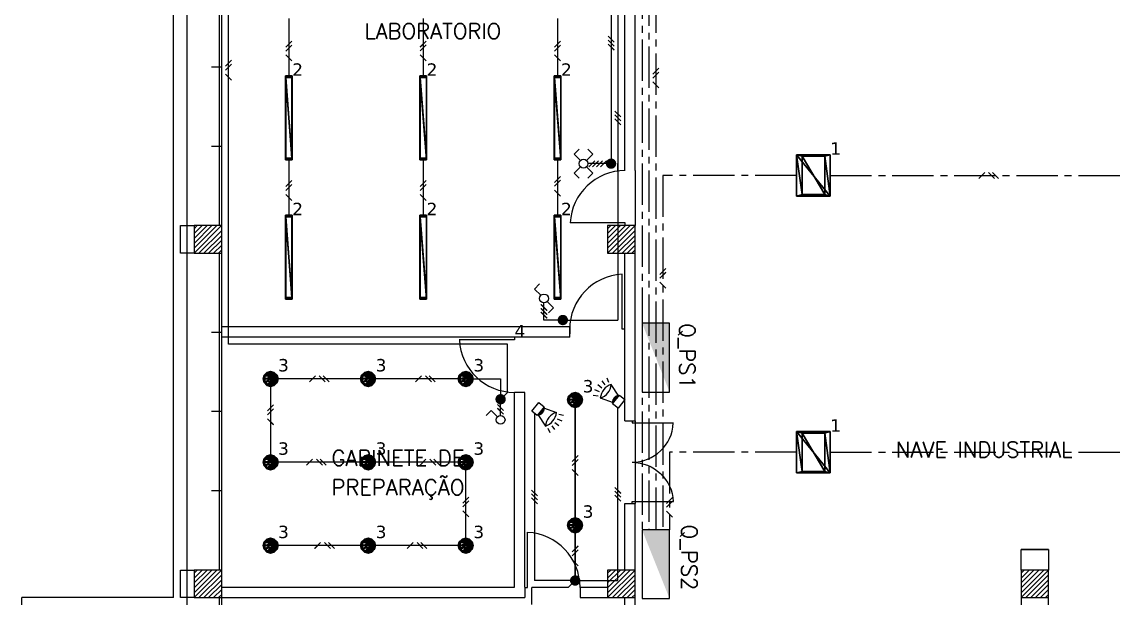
# Model space of a CAD drawing. Extents: x -8 to 729, y -363 to 534.
# Drawn here: x 393.13 to 408.99, y 32.65 to 41.01 of the extents above; entities that cross this region are included whole.
import ezdxf

# ---------------------------------------------------------------- set-up
doc = ezdxf.new("R2010")
doc.units = 0
doc.header["$LTSCALE"] = 0.8
doc.header["$MEASUREMENT"] = 0
doc.linetypes.add('CENTER2', pattern=[1.125, 0.75, -0.125, 0.125, -0.125])
doc.layers.get('0').update_dxf_attribs({"color": 3, "linetype": 'CONTINUOUS'})
for name, color, linetype in [('0_FIOS', 3, 'CONTINUOUS'), ('0_ligações', 10, 'CONTINUOUS'), ('Desenho base', 7, 'CONTINUOUS'), ('ilum', 2, 'CONTINUOUS'), ('iluminação', 2, 'CONTINUOUS'), ('INTRR', 4, 'CONTINUOUS'), ('Quadros', 170, 'CONTINUOUS')]:
    doc.layers.add(name, color=color, linetype=linetype)
for name, color, linetype, true_color in [('DLX_BLD0_LUM', 7, 'CONTINUOUS', 0xffd400), ('DLX_BLD0_LUMKEY_IDX', 7, 'CONTINUOUS', 0x969696), ('DLX_BLD0_RESKEY_IDX', 7, 'CONTINUOUS', 0x707070), ('DLX_BLD1_LUM', 7, 'CONTINUOUS', 0xffd400), ('DLX_BLD1_LUMKEY_IDX', 7, 'CONTINUOUS', 0x969696)]:
    doc.layers.add(name, color=color, linetype=linetype, true_color=true_color)
doc.styles.add('ROMANS', font='romans', dxfattribs={"width": 0.9})
doc.styles.add('TableTextStyle', font='')
doc.styles.get('TableTextStyle').set_extended_font_data('VERDANA.TTF')

# ---------------------------------------------------------------- blocks, each defined once
blk = doc.blocks.new('PE')
for p, q in [((5, 0), (5, 100)), ((0, 0), (5, 0))]:
    blk.add_line(p, q)
blk.add_arc((0, 0), 100, 0, 87.134)
blk = doc.blocks.new('PD')
for p, q in [((-5, 0), (-5, 100)), ((0, 0), (-5, 0))]:
    blk.add_line(p, q)
blk.add_arc((0, 0), 100, 92.866, 180)
blk = doc.blocks.new('*X24')
at = {"color": 0}
for p, q in [((15.8, 29.801), (16.199, 30.2)), ((15.8, 29.871), (16.129, 30.2)), ((15.8, 29.942), (16.058, 30.2)), ((15.8, 30.013), (15.987, 30.2)), ((15.8, 30.084), (15.916, 30.2)), ((15.8, 30.154), (15.846, 30.2)), ((15.87, 29.8), (16.2, 30.13)), ((15.941, 29.8), (16.2, 30.059)), ((16.011, 29.8), (16.2, 29.989)), ((16.082, 29.8), (16.2, 29.918)), ((16.153, 29.8), (16.2, 29.847))]:
    blk.add_line(p, q, dxfattribs=at)
blk = doc.blocks.new('QUAD')
for p, q in [((0, 0), (0, 0.4)), ((0, 0.4), (1, 0.4)), ((1, 0.4), (1, 0)), ((1, 0), (0, 0))]:
    blk.add_line(p, q)
blk.add_solid([(0, 0.4), (1, 0.4), (1, 0), (1, 0.4)])
blk = doc.blocks.new('11883_2_0')
mesh = blk.add_polyface()
corners = [(-0.048, 0.61), (-0.048, -0.61, -0.068), (-0.048, -0.61), (-0.048, -0.61, -0.068), (-0.048, 0.61), (-0.048, 0.61, -0.068), (-0.048, -0.61), (0.048, -0.61, -0.068), (0.048, -0.61), (0.048, -0.61, -0.068), (-0.048, -0.61), (-0.048, -0.61, -0.068), (0.048, -0.61), (0.048, 0.61, -0.068), (0.048, 0.61), (0.048, 0.61, -0.068), (0.048, -0.61), (0.048, -0.61, -0.068), (0.048, 0.61), (-0.048, 0.61, -0.068), (-0.048, 0.61), (-0.048, 0.61, -0.068), (0.048, 0.61), (0.048, 0.61, -0.068), (-0.045, 0.585, -0.068), (-0.048, -0.61, -0.068), (-0.048, 0.61, -0.068), (-0.045, -0.585, -0.068), (-0.048, -0.61, -0.068), (-0.045, 0.585, -0.068), (-0.045, -0.585, -0.068), (0.048, -0.61, -0.068), (-0.048, -0.61, -0.068), (0.045, -0.585, -0.068), (0.048, -0.61, -0.068), (-0.045, -0.585, -0.068), (0.045, -0.585, -0.068), (0.048, 0.61, -0.068), (0.048, -0.61, -0.068), (0.045, 0.585, -0.068), (0.048, 0.61, -0.068), (0.045, -0.585, -0.068), (0.045, 0.585, -0.068), (-0.048, 0.61, -0.068), (0.048, 0.61, -0.068), (-0.048, 0.61, -0.068), (0.045, 0.585, -0.068), (-0.045, 0.585, -0.068), (-0.048, 0.61), (0.048, -0.61), (0.048, 0.61), (0.048, -0.61), (-0.048, 0.61), (-0.048, -0.61)]
mesh.append_faces([[corners[k] for k in face] for face in [(0, 1, 2), (3, 4, 5), (6, 7, 8), (9, 10, 11), (12, 13, 14), (15, 16, 17), (18, 19, 20), (21, 22, 23), (24, 25, 26), (27, 28, 29), (30, 31, 32), (33, 34, 35), (36, 37, 38), (39, 40, 41), (42, 43, 44), (45, 46, 47), (48, 49, 50), (51, 52, 53)]])
blk = doc.blocks.new('11883_2_1')
mesh = blk.add_polyface()
corners = [(0.045, -0.585, -0.068), (-0.045, 0.585, -0.068), (0.045, 0.585, -0.068), (-0.045, 0.585, -0.068), (0.045, -0.585, -0.068), (-0.045, -0.585, -0.068)]
mesh.append_faces([[corners[k] for k in face] for face in [(0, 1, 2), (3, 4, 5)]])
blk = doc.blocks.new('7369_2_0')
mesh = blk.add_polyface()
corners = [(-0.087, 0, -0.03), (0.076, 0.044, -0.03), (-0.076, -0.044, -0.03), (0, -0.087, -0.03), (0.076, -0.044, -0.03), (0.044, -0.076, -0.03), (-0.044, -0.076, -0.03), (0.076, -0.044, -0.03), (0, -0.087, -0.03), (-0.044, -0.076, -0.03), (0.087, 0, -0.03), (0.076, -0.044, -0.03), (-0.044, -0.076, -0.03), (0.076, 0.044, -0.03), (0.087, 0, -0.03), (-0.076, -0.044, -0.03), (0.076, 0.044, -0.03), (-0.044, -0.076, -0.03), (-0.076, 0.044, -0.03), (0.076, 0.044, -0.03), (-0.087, 0, -0.03), (-0.044, 0.076, -0.03), (0.076, 0.044, -0.03), (-0.076, 0.044, -0.03), (-0.044, 0.076, -0.03), (0.044, 0.076, -0.03), (0.076, 0.044, -0.03), (0.044, 0.076, -0.03), (-0.044, 0.076, -0.03), (0, 0.087, -0.03)]
mesh.append_faces([[corners[k] for k in face] for face in [(0, 1, 2), (3, 4, 5), (6, 7, 8), (9, 10, 11), (12, 13, 14), (15, 16, 17), (18, 19, 20), (21, 22, 23), (24, 25, 26), (27, 28, 29)]])
blk = doc.blocks.new('7369_2_1')
mesh = blk.add_polyface()
corners = [(0.094, -0.054), (0.109, 0, -0.03), (0.109, 0), (0.109, 0, -0.03), (0.094, -0.054), (0.094, -0.054, -0.03), (0.109, 0), (0.094, 0.054, -0.03), (0.094, 0.054), (0.094, 0.054, -0.03), (0.109, 0), (0.109, 0, -0.03), (0.094, 0.054), (0.054, 0.094, -0.03), (0.054, 0.094), (0.054, 0.094, -0.03), (0.094, 0.054), (0.094, 0.054, -0.03), (0.054, 0.094), (0, 0.109, -0.03), (0, 0.109), (0, 0.109, -0.03), (0.054, 0.094), (0.054, 0.094, -0.03), (0, 0.109), (-0.054, 0.094, -0.03), (-0.054, 0.094), (-0.054, 0.094, -0.03), (0, 0.109), (0, 0.109, -0.03), (-0.054, 0.094), (-0.094, 0.054, -0.03), (-0.094, 0.054), (-0.094, 0.054, -0.03), (-0.054, 0.094), (-0.054, 0.094, -0.03), (-0.094, 0.054), (-0.109, 0, -0.03), (-0.109, 0), (-0.109, 0, -0.03), (-0.094, 0.054), (-0.094, 0.054, -0.03), (-0.109, 0), (-0.094, -0.054, -0.03), (-0.094, -0.054), (-0.094, -0.054, -0.03), (-0.109, 0), (-0.109, 0, -0.03), (-0.094, -0.054), (-0.054, -0.094, -0.03), (-0.054, -0.094), (-0.054, -0.094, -0.03), (-0.094, -0.054), (-0.094, -0.054, -0.03), (-0.054, -0.094), (0, -0.109, -0.03), (0, -0.109), (0, -0.109, -0.03), (-0.054, -0.094), (-0.054, -0.094, -0.03), (0, -0.109), (0.054, -0.094, -0.03), (0.054, -0.094), (0.054, -0.094, -0.03), (0, -0.109), (0, -0.109, -0.03), (0.054, -0.094), (0.094, -0.054, -0.03), (0.094, -0.054), (0.094, -0.054, -0.03), (0.054, -0.094), (0.054, -0.094, -0.03), (0.094, -0.054, -0.03), (0.087, 0, -0.03), (0.109, 0, -0.03), (0.044, 0.076, -0.03), (0, 0.109, -0.03), (0.054, 0.094, -0.03), (0, 0.087, -0.03), (0, 0.109, -0.03), (0.044, 0.076, -0.03), (0, 0.087, -0.03), (-0.054, 0.094, -0.03), (0, 0.109, -0.03), (-0.044, 0.076, -0.03), (-0.054, 0.094, -0.03), (0, 0.087, -0.03), (-0.044, 0.076, -0.03), (-0.094, 0.054, -0.03), (-0.054, 0.094, -0.03), (-0.076, 0.044, -0.03), (-0.094, 0.054, -0.03), (-0.044, 0.076, -0.03), (-0.076, 0.044, -0.03), (-0.109, 0, -0.03), (-0.094, 0.054, -0.03), (-0.087, 0, -0.03), (-0.109, 0, -0.03), (-0.076, 0.044, -0.03), (-0.087, 0, -0.03), (-0.094, -0.054, -0.03), (-0.109, 0, -0.03), (-0.076, -0.044, -0.03), (-0.094, -0.054, -0.03), (-0.087, 0, -0.03), (-0.076, -0.044, -0.03), (-0.054, -0.094, -0.03), (-0.094, -0.054, -0.03), (-0.044, -0.076, -0.03), (-0.054, -0.094, -0.03), (-0.076, -0.044, -0.03), (0.094, 0.054, -0.03), (0.044, 0.076, -0.03), (0.054, 0.094, -0.03), (0.094, 0.054, -0.03), (0.076, 0.044, -0.03), (0.044, 0.076, -0.03), (0.109, 0, -0.03), (0.076, 0.044, -0.03), (0.094, 0.054, -0.03), (0.109, 0, -0.03), (0.087, 0, -0.03), (0.076, 0.044, -0.03), (0.094, -0.054, -0.03), (0.076, -0.044, -0.03), (0.087, 0, -0.03), (0.054, -0.094, -0.03), (0.076, -0.044, -0.03), (0.094, -0.054, -0.03), (0.054, -0.094, -0.03), (0.044, -0.076, -0.03), (0.076, -0.044, -0.03), (0, -0.109, -0.03), (0.044, -0.076, -0.03), (0.054, -0.094, -0.03), (0, -0.109, -0.03), (0, -0.087, -0.03), (0.044, -0.076, -0.03), (-0.054, -0.094, -0.03), (0, -0.087, -0.03), (0, -0.109, -0.03), (0, -0.087, -0.03), (-0.054, -0.094, -0.03), (-0.044, -0.076, -0.03), (0.109, 0), (-0.094, 0.054), (-0.109, 0), (0.094, -0.054), (0, -0.109), (0.054, -0.094), (0.094, -0.054), (-0.054, -0.094), (0, -0.109), (0.109, 0), (-0.054, -0.094), (0.094, -0.054), (0.109, 0), (-0.094, -0.054), (-0.054, -0.094), (0.109, 0), (-0.109, 0), (-0.094, -0.054), (0.094, 0.054), (-0.094, 0.054), (0.109, 0), (0.094, 0.054), (-0.054, 0.094), (-0.094, 0.054), (0.054, 0.094), (-0.054, 0.094), (0.094, 0.054), (-0.054, 0.094), (0.054, 0.094), (0, 0.109)]
mesh.append_faces([[corners[k] for k in face] for face in [(0, 1, 2), (3, 4, 5), (6, 7, 8), (9, 10, 11), (12, 13, 14), (15, 16, 17), (18, 19, 20), (21, 22, 23), (24, 25, 26), (27, 28, 29), (30, 31, 32), (33, 34, 35), (36, 37, 38), (39, 40, 41), (42, 43, 44), (45, 46, 47), (48, 49, 50), (51, 52, 53), (54, 55, 56), (57, 58, 59), (60, 61, 62), (63, 64, 65), (66, 67, 68), (69, 70, 71), (72, 73, 74), (75, 76, 77), (78, 79, 80), (81, 82, 83), (84, 85, 86), (87, 88, 89), (90, 91, 92), (93, 94, 95), (96, 97, 98), (99, 100, 101), (102, 103, 104), (105, 106, 107), (108, 109, 110), (111, 112, 113), (114, 115, 116), (117, 118, 119), (120, 121, 122), (123, 124, 125), (126, 127, 128), (129, 130, 131), (132, 133, 134), (135, 136, 137), (138, 139, 140), (141, 142, 143), (144, 145, 146), (147, 148, 149), (150, 151, 152), (153, 154, 155), (156, 157, 158), (159, 160, 161), (162, 163, 164), (165, 166, 167), (168, 169, 170), (171, 172, 173)]])
blk = doc.blocks.new('6449_2_0')
mesh = blk.add_polyface()
corners = [(-0.245, 0.3), (-0.245, -0.3, -0.085), (-0.245, -0.3), (-0.245, -0.3, -0.085), (-0.245, 0.3), (-0.245, 0.3, -0.085), (-0.245, -0.3), (0.245, -0.3, -0.085), (0.245, -0.3), (0.245, -0.3, -0.085), (-0.245, -0.3), (-0.245, -0.3, -0.085), (0.245, -0.3), (0.245, 0.3, -0.085), (0.245, 0.3), (0.245, 0.3, -0.085), (0.245, -0.3), (0.245, -0.3, -0.085), (0.245, 0.3), (-0.245, 0.3, -0.085), (-0.245, 0.3), (-0.245, 0.3, -0.085), (0.245, 0.3), (0.245, 0.3, -0.085), (0.245, -0.3, -0.085), (0.164, 0.278, -0.085), (0.245, 0.3, -0.085), (0.245, 0.3, -0.085), (-0.164, 0.278, -0.085), (-0.245, 0.3, -0.085), (0.245, 0.3, -0.085), (0.164, 0.278, -0.085), (-0.164, 0.278, -0.085), (0.245, -0.3, -0.085), (0.164, -0.278, -0.085), (0.164, 0.278, -0.085), (-0.245, -0.3, -0.085), (0.164, -0.278, -0.085), (0.245, -0.3, -0.085), (-0.245, -0.3, -0.085), (-0.164, -0.278, -0.085), (0.164, -0.278, -0.085), (-0.245, 0.3, -0.085), (-0.164, -0.278, -0.085), (-0.245, -0.3, -0.085), (-0.164, -0.278, -0.085), (-0.245, 0.3, -0.085), (-0.164, 0.278, -0.085), (-0.245, 0.3), (0.245, -0.3), (0.245, 0.3), (0.245, -0.3), (-0.245, 0.3), (-0.245, -0.3)]
mesh.append_faces([[corners[k] for k in face] for face in [(0, 1, 2), (3, 4, 5), (6, 7, 8), (9, 10, 11), (12, 13, 14), (15, 16, 17), (18, 19, 20), (21, 22, 23), (24, 25, 26), (27, 28, 29), (30, 31, 32), (33, 34, 35), (36, 37, 38), (39, 40, 41), (42, 43, 44), (45, 46, 47), (48, 49, 50), (51, 52, 53)]])
blk = doc.blocks.new('6449_2_1')
mesh = blk.add_polyface()
corners = [(0.164, -0.278, -0.085), (-0.164, 0.278, -0.085), (0.164, 0.278, -0.085), (-0.164, 0.278, -0.085), (0.164, -0.278, -0.085), (-0.164, -0.278, -0.085)]
mesh.append_faces([[corners[k] for k in face] for face in [(0, 1, 2), (3, 4, 5)]])
blk = doc.blocks.new('zz')
blk.add_hatch(color=2).paths.add_polyline_path([(1.64, 0.94), (1.33, 0.84), (1.33, -0.84), (1.64, -0.94, 0.311504)])
at = {"color": 2}
for p, q in [((4.44, 1.7), (5.28, 2.15)), ((0, 1.05), (1.33, 1.05)), ((0, -1.05), (0, 1.05)), ((1.33, 1.05), (1.33, -1.05)), ((4.76, 0.87), (5.68, 1.11)), ((1.33, -1.05), (0, -1.05)), ((4.44, -1.7), (5.28, -2.15)), ((4.76, -0.87), (5.68, -1.11)), ((4.87, 0), (5.82, 0))]:
    blk.add_line(p, q, dxfattribs=at)
at = {"color": 4}
for p, q in [((1.33, 0.84), (3.86, 1.69)), ((1.33, -0.84), (3.86, -1.69))]:
    blk.add_line(p, q, dxfattribs=at)
for centre, start, end in [((6.42, 0), 146.4934, 213.5066), ((1.31, 0), 326.4934, 33.5066)]:
    blk.add_arc(centre, 3.07, start, end, dxfattribs=at)
blk = doc.blocks.new('2F')
at = {"layer": '0_FIOS'}
for p, q in [((-0.24, -0.78), (-1.8, 0.78)), ((0.78, -0.78), (-0.78, 0.78))]:
    blk.add_line(p, q, dxfattribs=at)
blk = doc.blocks.new('FIOS')
at = {"layer": '0_FIOS'}
for p, q in [((-1.25, -0.78), (-2.81, 0.78)), ((-0.24, -0.78), (-1.8, 0.78)), ((0.78, -0.78), (-0.78, 0.78))]:
    blk.add_line(p, q, dxfattribs=at)
blk = doc.blocks.new('MONO')
at = {"layer": '0_FIOS'}
for p, q in [((-3.36, -0.78), (-1.8, 0.78)), ((0.78, -0.78), (-0.78, 0.78)), ((1.8, -0.78), (0.24, 0.78))]:
    blk.add_line(p, q, dxfattribs=at)

msp = doc.modelspace()

# ---------------------------------------------------------------- linework, layer by layer
at = {"layer": 'Desenho base', "color": 7}
for p, q in [((395.329, 32.656), (395.329, 47.656)), ((395.529, 32.656), (395.529, 47.656)), ((395.999, 38.056), (395.999, 42.656)), ((396.029, 38.056), (396.029, 42.656)), ((401.879, 38.856), (401.879, 42.656)), ((402.029, 38.856), (402.029, 42.656)), ((396.029, 40.356), (395.88, 40.356)), ((396.029, 39.206), (395.88, 39.206)), ((402.029, 38.856), (402.029, 38.056)), ((396.029, 38.056), (395.629, 38.056)), ((395.629, 38.056), (395.629, 37.656)), ((396.029, 37.656), (396.029, 38.056)), ((402.029, 38.056), (401.629, 38.056)), ((401.629, 38.056), (401.629, 37.656)), ((402.029, 37.656), (402.029, 38.056)), ((395.629, 37.656), (396.029, 37.656)), ((395.999, 33.056), (395.999, 37.656)), ((396.029, 33.056), (396.029, 37.656)), ((401.629, 37.656), (402.029, 37.656)), ((401.879, 36.436), (401.879, 37.656)), ((402.029, 35.221), (402.029, 37.656)), ((396.029, 36.506), (395.88, 36.506)), ((401.079, 36.436), (401.079, 36.586)), ((401.879, 35.221), (401.879, 36.436)), ((396.029, 35.356), (395.88, 35.356)), ((401.879, 35.221), (402.029, 35.221)), ((402.029, 35.221), (402.029, 34.021)), ((396.029, 34.206), (395.88, 34.206)), ((401.879, 34.021), (402.029, 34.021)), ((401.879, 33.056), (401.879, 34.021)), ((402.029, 33.056), (402.029, 34.021)), ((408.029, 33.356), (407.629, 33.356)), ((407.629, 33.356), (407.629, 33.356)), ((396.029, 33.056), (395.629, 33.056)), ((395.629, 33.056), (395.629, 32.656)), ((396.029, 32.656), (396.029, 33.056)), ((402.029, 33.056), (401.629, 33.056)), ((401.629, 33.056), (401.629, 32.656)), ((402.029, 32.656), (402.029, 33.056)), ((408.029, 33.056), (407.629, 33.056)), ((407.629, 33.056), (407.629, 32.656)), ((408.029, 32.656), (408.029, 33.056)), ((396.029, 32.806), (400.279, 32.806)), ((400.429, 32.806), (400.429, 32.656)), ((401.229, 32.806), (401.629, 32.806)), ((401.229, 32.806), (401.229, 32.656)), ((393.129, 28.056), (393.129, 32.656)), ((395.329, 32.656), (393.129, 32.656)), ((395.629, 32.656), (395.529, 32.656)), ((395.529, 28.056), (395.529, 32.656)), ((395.629, 32.656), (396.029, 32.656)), ((395.999, 31.056), (395.999, 32.656)), ((396.029, 31.056), (396.029, 32.656)), ((396.029, 32.656), (400.429, 32.656)), ((401.229, 32.656), (401.629, 32.656)), ((401.629, 32.656), (402.029, 32.656)), ((401.879, 28.056), (401.879, 32.656)), ((402.029, 28.056), (402.029, 32.656)), ((407.629, 32.656), (408.029, 32.656))]:
    msp.add_line(p, q, dxfattribs=at)
at = {"layer": 'Desenho base', "color": 7, "linetype": 'Continuous'}
for p, q in [((401.079, 36.586), (396.029, 36.586)), ((400.279, 36.436), (396.029, 36.436)), ((401.079, 36.436), (400.279, 36.436)), ((400.429, 35.636), (400.279, 35.636)), ((400.279, 32.806), (400.279, 35.636)), ((400.429, 32.806), (400.429, 35.636))]:
    msp.add_line(p, q, dxfattribs=at)
at = {"layer": 'Desenho base', "color": 7}
for points in [[(395.629, 37.656), (395.429, 37.656), (395.429, 38.056), (395.629, 38.056)], [(407.629, 33.056), (407.629, 33.356), (408.029, 33.356), (408.029, 33.056)], [(395.629, 32.656), (395.429, 32.656), (395.429, 33.056), (395.629, 33.056)], [(407.629, 32.656), (407.629, 32.356), (408.029, 32.356), (408.029, 32.656)]]:
    msp.add_lwpolyline(points, dxfattribs=at)
for points in [[(395.629, 37.656), (396.029, 37.656), (396.029, 38.056), (395.629, 38.056)], [(401.629, 37.656), (402.029, 37.656), (402.029, 38.056), (401.629, 38.056)], [(395.629, 32.656), (396.029, 32.656), (396.029, 33.056), (395.629, 33.056)], [(401.629, 32.656), (402.029, 32.656), (402.029, 33.056), (401.629, 33.056)], [(407.629, 32.656), (408.029, 32.656), (408.029, 33.056), (407.629, 33.056)]]:
    msp.add_lwpolyline(points, close=True, dxfattribs=at)
at = {"layer": 'ilum'}
for p, q in [((396.129, 36.336), (396.129, 48.056, 2.732)), ((401.779, 42.556), (401.779, 36.686)), ((401.679, 42.456), (401.679, 38.956)), ((397.004, 41.061, 2.732), (397.004, 40.207, 2.732)), ((398.954, 41.061, 2.732), (398.954, 40.232, 2.732)), ((400.904, 41.061, 2.732), (400.904, 40.207, 2.732)), ((396.961, 40.647, 2.732), (397.048, 40.733, 2.732)), ((396.961, 40.59, 2.732), (397.048, 40.677, 2.732)), ((398.911, 40.65, 2.732), (398.998, 40.736, 2.732)), ((398.911, 40.593, 2.732), (398.998, 40.68, 2.732)), ((400.861, 40.647, 2.732), (400.948, 40.733, 2.732)), ((400.861, 40.59, 2.732), (400.948, 40.677, 2.732)), ((397.048, 40.447, 2.732), (396.961, 40.534, 2.732)), ((398.998, 40.45, 2.732), (398.911, 40.537, 2.732)), ((400.948, 40.447, 2.732), (400.861, 40.534, 2.732)), ((396.086, 40.369), (396.173, 40.456)), ((396.086, 40.312), (396.173, 40.399)), ((402.286, 40.255), (402.373, 40.342)), ((396.173, 40.169), (396.086, 40.256)), ((402.286, 40.199), (402.373, 40.286)), ((402.373, 40.056), (402.286, 40.142)), ((397.004, 39.037, 2.732), (397.004, 38.183, 2.732)), ((398.954, 39.037, 2.732), (398.954, 38.183, 2.732)), ((400.904, 39.037, 2.732), (400.904, 38.183, 2.732)), ((401.679, 38.956), (401.343, 38.956)), ((401.779, 38.856), (401.779, 38.956)), ((400.861, 38.684, 2.732), (400.948, 38.771, 2.732)), ((400.861, 38.628, 2.732), (400.948, 38.714, 2.732)), ((407.015, 38.742, 5.515), (407.102, 38.829, 5.515)), ((407.158, 38.829, 5.515), (407.245, 38.742, 5.515)), ((407.215, 38.829, 5.515), (407.302, 38.742, 5.515)), ((396.961, 38.623, 2.732), (397.048, 38.709, 2.732)), ((396.961, 38.566, 2.732), (397.048, 38.653, 2.732)), ((398.911, 38.623, 2.732), (398.998, 38.709, 2.732)), ((398.911, 38.566, 2.732), (398.998, 38.653, 2.732)), ((400.948, 38.484, 2.732), (400.861, 38.571, 2.732)), ((397.048, 38.423, 2.732), (396.961, 38.51, 2.732)), ((398.998, 38.423, 2.732), (398.911, 38.51, 2.732)), ((402.386, 37.348), (402.473, 37.435)), ((402.386, 37.292), (402.473, 37.378)), ((402.473, 37.148), (402.386, 37.235)), ((400.706, 36.686), (400.706, 36.938)), ((400.979, 36.686), (400.706, 36.686)), ((400.979, 36.686), (401.779, 36.686, 2.632)), ((401.079, 36.586), (401.079, 36.486)), ((400.177, 36.336), (396.129, 36.336)), ((400.177, 35.636, 2.8), (400.177, 36.336)), ((397.302, 35.787, 2.8), (397.389, 35.874, 2.8)), ((397.445, 35.874, 2.8), (397.532, 35.787, 2.8)), ((397.502, 35.874, 2.8), (397.588, 35.787, 2.8)), ((398.842, 35.787, 2.8), (398.929, 35.874, 2.8)), ((398.986, 35.874, 2.8), (399.072, 35.787, 2.8)), ((399.042, 35.874, 2.8), (399.129, 35.787, 2.8)), ((399.571, 35.831, 2.8), (396.738, 35.831, 2.8)), ((396.738, 35.831, 2.8), (396.738, 34.621, 2.8)), ((399.571, 35.831, 2.8), (400.077, 35.831, 2.8)), ((400.077, 35.831, 2.8), (400.077, 35.636, 2.8)), ((400.077, 35.831, 2.8), (400.077, 35.536, 2.8)), ((400.177, 35.636, 2.8), (400.077, 35.536, 2.8)), ((396.694, 35.367, 2.8), (396.781, 35.453, 2.8)), ((396.694, 35.31, 2.8), (396.781, 35.397, 2.8)), ((400.12, 35.374, 2.8), (400.033, 35.461, 2.8)), ((400.12, 35.317, 2.8), (400.033, 35.404, 2.8)), ((400.077, 35.299, 2.8), (400.077, 35.536, 2.8)), ((401.158, 35.526, 2.8), (401.158, 33.707, 2.8)), ((401.158, 32.904, 2.8), (401.158, 35.526, 2.8)), ((401.779, 32.904, 2.8), (401.779, 35.41)), ((396.781, 35.167, 2.8), (396.694, 35.253, 2.8)), ((400.569, 35.333), (400.569, 32.904)), ((399.571, 34.621, 2.8), (396.738, 34.621, 2.8)), ((397.261, 34.577, 2.8), (397.347, 34.664, 2.8)), ((397.404, 34.664, 2.8), (397.491, 34.577, 2.8)), ((397.46, 34.664, 2.8), (397.547, 34.577, 2.8)), ((398.907, 34.577, 2.8), (398.994, 34.664, 2.8)), ((399.051, 34.664, 2.8), (399.137, 34.577, 2.8)), ((399.107, 34.664, 2.8), (399.194, 34.577, 2.8)), ((401.115, 34.63, 2.8), (401.202, 34.717, 2.8)), ((401.115, 34.573, 2.8), (401.202, 34.66, 2.8)), ((399.571, 33.52, 2.8), (399.571, 34.512, 2.8)), ((401.202, 34.43, 2.8), (401.115, 34.517, 2.8)), ((399.528, 34.029, 2.8), (399.614, 34.116, 2.8)), ((402.486, 34.024), (402.573, 34.111)), ((399.528, 33.972, 2.8), (399.614, 34.059, 2.8)), ((401.158, 33.707, 2.8), (401.158, 34.033, 2.8)), ((402.486, 33.968), (402.573, 34.054)), ((399.614, 33.829, 2.8), (399.528, 33.916, 2.8)), ((402.573, 33.824), (402.486, 33.911)), ((401.158, 33.707, 2.8), (401.158, 32.904, 2.8)), ((399.571, 33.411, 2.8), (396.738, 33.411, 2.8)), ((397.379, 33.367, 2.8), (397.465, 33.454, 2.8)), ((397.522, 33.454, 2.8), (397.609, 33.367, 2.8)), ((397.579, 33.454, 2.8), (397.665, 33.367, 2.8)), ((398.72, 33.367, 2.8), (398.807, 33.454, 2.8)), ((398.864, 33.454, 2.8), (398.95, 33.367, 2.8)), ((398.92, 33.454, 2.8), (399.007, 33.367, 2.8)), ((401.115, 33.319, 2.8), (401.202, 33.405, 2.8)), ((401.115, 33.262, 2.8), (401.202, 33.349, 2.8)), ((401.202, 33.119, 2.8), (401.115, 33.206, 2.8)), ((401.158, 32.904, 2.8), (400.569, 32.904)), ((401.158, 32.904, 2.8), (401.058, 32.804, 2.8)), ((401.158, 32.904, 2.8), (401.779, 32.904, 2.8)), ((400.529, 32.556), (400.529, 32.804)), ((401.058, 32.804, 2.8), (400.529, 32.804))]:
    msp.add_line(p, q, dxfattribs=at)
at = {"layer": 'ilum', "linetype": 'CENTER2'}
for p, q in [((402.129, 42.556), (402.129, 33.641)), ((402.229, 42.456), (402.229, 33.641)), ((402.329, 42.356), (402.329, 33.641)), ((402.429, 38.786), (402.429, 33.641)), ((404.371, 38.786, 5.515), (402.429, 38.786)), ((404.861, 38.786, 5.515), (409.543, 38.786, 5.515)), ((402.529, 34.766), (402.529, 33.641)), ((404.371, 34.766, 5.515), (402.529, 34.766)), ((404.861, 34.766, 5.515), (409.543, 34.766, 5.515))]:
    msp.add_line(p, q, dxfattribs=at)
at = {"layer": 'ilum', "ltscale": 0.5, "const_width": 0.075}
for points in [[(401.642, 38.956, -1), (401.717, 38.956, -1)], [(400.942, 36.686, -1), (401.017, 36.686, -1)]]:
    msp.add_lwpolyline(points, format="xyb", close=True, dxfattribs=at)
at = {"layer": 'ilum', "ltscale": 0.5, "const_width": 0.075, "elevation": 2.8}
for points in [[(400.039, 35.536, -1), (400.114, 35.536, -1)], [(401.121, 32.904, -1), (401.196, 32.904, -1)]]:
    msp.add_lwpolyline(points, format="xyb", close=True, dxfattribs=at)
at = {"layer": 'iluminação'}
for p, q in [((401.723, 40.719), (401.636, 40.805)), ((401.723, 40.662), (401.636, 40.749)), ((401.723, 40.606), (401.636, 40.692)), ((401.823, 39.634), (401.736, 39.72)), ((401.823, 39.577), (401.736, 39.664)), ((401.823, 39.521), (401.736, 39.607)), ((401.355, 38.912), (401.442, 38.999)), ((401.411, 38.912), (401.498, 38.999)), ((401.468, 38.912), (401.555, 38.999)), ((401.525, 38.912), (401.611, 38.999)), ((400.75, 36.825), (400.663, 36.912)), ((400.75, 36.768), (400.663, 36.855)), ((400.75, 36.712), (400.663, 36.799)), ((400.613, 34.132), (400.526, 34.218)), ((400.613, 34.075), (400.526, 34.162)), ((401.823, 34.17, 1.4), (401.736, 34.257, 1.4)), ((401.823, 34.113, 1.4), (401.736, 34.2, 1.4)), ((401.823, 34.057, 1.4), (401.736, 34.144, 1.4)), ((400.613, 34.018), (400.526, 34.105))]:
    msp.add_line(p, q, dxfattribs=at)
at = {"layer": 'INTRR'}
for p, q in [((401.143, 39.092), (401.216, 39.165)), ((401.234, 39.001), (401.143, 39.092)), ((401.324, 39.001), (401.415, 39.092)), ((401.415, 39.092), (401.342, 39.165)), ((401.234, 38.911), (401.143, 38.82)), ((401.324, 38.911), (401.415, 38.82)), ((401.143, 38.82), (401.216, 38.747)), ((401.415, 38.82), (401.342, 38.747)), ((400.57, 37.136), (400.643, 37.209)), ((400.662, 37.045), (400.57, 37.136)), ((400.751, 36.956), (400.842, 36.864)), ((400.842, 36.864), (400.77, 36.792)), ((399.94, 35.372, 2.8), (399.868, 35.299, 2.8)), ((400.032, 35.281, 2.8), (399.94, 35.372, 2.8))]:
    msp.add_line(p, q, dxfattribs=at)
at = {"layer": 'INTRR', "linetype": 'Continuous'}
for centre in [(401.279, 38.956), (400.706, 37), (400.077, 35.236, 2.8)]:
    msp.add_circle(centre, 0.0635, dxfattribs=at)

# ---------------------------------------------------------------- block references
at = {"layer": '0_ligações', "xscale": 0.07505912633404507, "yscale": 0.07505912633404507, "zscale": 0.07505912633404507}
for p, rotation in [((401.83, 35.47), 141.3401917459168), ((400.58, 35.426), 321.3401917459168)]:
    msp.add_blockref('zz', p, dxfattribs=dict(at, rotation=rotation))
at = {"layer": 'Desenho base', "color": 7}
for name, p, xscale, yscale, zscale, rotation in [('PE', (401.885, 38.056), 0.008, 0.008, 0.008, 90), ('PD', (400.277, 36.436), 0.008, 0.008, 0.008, 89.99999999999999), ('PE', (401.984, 35.221), 0.006, 0.006, 0.006, 270), ('PE', (401.984, 34.021), -0.006, 0.006, 0.006, 270)]:
    msp.add_blockref(name, p, dxfattribs=dict(at, xscale=xscale, yscale=yscale, zscale=zscale, rotation=rotation))
for p in [(379.829, 7.856), (385.829, 7.856), (379.829, 2.856), (385.829, 2.856), (391.829, 2.856)]:
    msp.add_blockref('*X24', p, dxfattribs=at)
at = {"layer": 'Desenho base', "color": 7, "xscale": 0.008, "yscale": 0.008, "zscale": 0.008}
for name, p in [('PD', (401.879, 36.551)), ('PE', (400.429, 32.804))]:
    msp.add_blockref(name, p, dxfattribs=at)
at = {"layer": 'DLX_BLD0_LUM'}
for name, p in [('11883_2_0', (397.004, 39.622, 2.8)), ('11883_2_0', (397.004, 39.622, 2.8)), ('11883_2_1', (397.004, 39.622, 2.8)), ('11883_2_1', (397.004, 39.622, 2.8)), ('11883_2_0', (398.954, 39.622, 2.8)), ('11883_2_0', (398.954, 39.622, 2.8)), ('11883_2_1', (398.954, 39.622, 2.8)), ('11883_2_1', (398.954, 39.622, 2.8)), ('11883_2_0', (400.904, 39.622, 2.8)), ('11883_2_0', (400.904, 39.622, 2.8)), ('11883_2_1', (400.904, 39.622, 2.8)), ('11883_2_1', (400.904, 39.622, 2.8)), ('11883_2_0', (397.004, 37.598, 2.8)), ('11883_2_0', (397.004, 37.598, 2.8)), ('11883_2_1', (397.004, 37.598, 2.8)), ('11883_2_1', (397.004, 37.598, 2.8)), ('11883_2_0', (398.954, 37.598, 2.8)), ('11883_2_0', (398.954, 37.598, 2.8)), ('11883_2_1', (398.954, 37.598, 2.8)), ('11883_2_1', (398.954, 37.598, 2.8)), ('11883_2_0', (400.904, 37.598, 2.8)), ('11883_2_0', (400.904, 37.598, 2.8)), ('11883_2_1', (400.904, 37.598, 2.8)), ('11883_2_1', (400.904, 37.598, 2.8)), ('7369_2_1', (396.738, 35.831, 2.83)), ('7369_2_1', (396.738, 35.831, 2.83)), ('7369_2_0', (396.738, 35.831, 2.83)), ('7369_2_0', (396.738, 35.831, 2.83)), ('7369_2_1', (398.154, 35.831, 2.83)), ('7369_2_1', (398.154, 35.831, 2.83)), ('7369_2_0', (398.154, 35.831, 2.83)), ('7369_2_0', (398.154, 35.831, 2.83)), ('7369_2_1', (399.571, 35.831, 2.83)), ('7369_2_1', (399.571, 35.831, 2.83)), ('7369_2_0', (399.571, 35.831, 2.83)), ('7369_2_0', (399.571, 35.831, 2.83)), ('7369_2_1', (401.158, 35.526, 2.83)), ('7369_2_1', (401.158, 35.526, 2.83)), ('7369_2_0', (401.158, 35.526, 2.83)), ('7369_2_0', (401.158, 35.526, 2.83)), ('7369_2_1', (396.738, 34.621, 2.83)), ('7369_2_1', (396.738, 34.621, 2.83)), ('7369_2_0', (396.738, 34.621, 2.83)), ('7369_2_0', (396.738, 34.621, 2.83)), ('7369_2_1', (398.154, 34.621, 2.83)), ('7369_2_1', (398.154, 34.621, 2.83)), ('7369_2_0', (398.154, 34.621, 2.83)), ('7369_2_0', (398.154, 34.621, 2.83)), ('7369_2_1', (399.571, 34.621, 2.83)), ('7369_2_1', (399.571, 34.621, 2.83)), ('7369_2_0', (399.571, 34.621, 2.83)), ('7369_2_0', (399.571, 34.621, 2.83)), ('7369_2_1', (401.158, 33.707, 2.83)), ('7369_2_1', (401.158, 33.707, 2.83)), ('7369_2_0', (401.158, 33.707, 2.83)), ('7369_2_0', (401.158, 33.707, 2.83)), ('7369_2_1', (396.738, 33.411, 2.83)), ('7369_2_1', (396.738, 33.411, 2.83)), ('7369_2_0', (396.738, 33.411, 2.83)), ('7369_2_0', (396.738, 33.411, 2.83)), ('7369_2_1', (398.154, 33.411, 2.83)), ('7369_2_1', (398.154, 33.411, 2.83)), ('7369_2_0', (398.154, 33.411, 2.83)), ('7369_2_0', (398.154, 33.411, 2.83)), ('7369_2_1', (399.571, 33.411, 2.83)), ('7369_2_1', (399.571, 33.411, 2.83)), ('7369_2_0', (399.571, 33.411, 2.83)), ('7369_2_0', (399.571, 33.411, 2.83))]:
    msp.add_blockref(name, p, dxfattribs=at)
at = {"layer": 'DLX_BLD1_LUM', "rotation": 180}
for name, p in [('6449_2_0', (404.616, 38.786, 5.6)), ('6449_2_0', (404.616, 38.786, 5.6)), ('6449_2_1', (404.616, 38.786, 5.6)), ('6449_2_1', (404.616, 38.786, 5.6)), ('6449_2_0', (404.616, 34.766, 5.6)), ('6449_2_0', (404.616, 34.766, 5.6)), ('6449_2_1', (404.616, 34.766, 5.6)), ('6449_2_1', (404.616, 34.766, 5.6))]:
    msp.add_blockref(name, p, dxfattribs=at)
at = {"layer": 'ilum', "linetype": 'Continuous', "xscale": -0.05560094617944675, "yscale": 0.05560094617944675, "zscale": 0.05560094617944675, "rotation": 270}
msp.add_blockref('2F', (400.077, 35.417, 2.8), dxfattribs=at)
at = {"layer": 'iluminação', "rotation": 90}
for name, p, xscale, yscale, zscale in [('FIOS', (401.679, 40.649), -0.0556022733293418, 0.0556022733293418, 0.05560227332934211), ('MONO', (397.004, 40.634, 2.732), 0.05560094617944675, 0.05560094617944675, 0.05560094617944675), ('MONO', (398.954, 40.636, 2.732), 0.05560094617944675, 0.05560094617944675, 0.05560094617944675), ('MONO', (400.904, 40.634, 2.732), 0.05560094617944675, 0.05560094617944675, 0.05560094617944675), ('MONO', (396.129, 40.356), 0.05560094617944675, 0.05560094617944675, 0.05560094617944675), ('MONO', (402.329, 40.242), 0.05560094617944675, 0.05560094617944675, 0.05560094617944675), ('FIOS', (401.779, 39.564), -0.0556022733293418, 0.0556022733293418, 0.05560227332934211), ('MONO', (400.904, 38.671, 2.732), 0.05560094617944675, 0.05560094617944675, 0.05560094617944675), ('MONO', (397.004, 38.61, 2.732), 0.05560094617944675, 0.05560094617944675, 0.05560094617944675), ('MONO', (398.954, 38.61, 2.732), 0.05560094617944675, 0.05560094617944675, 0.05560094617944675), ('MONO', (402.429, 37.335), 0.05560094617944675, 0.05560094617944675, 0.05560094617944675), ('FIOS', (400.706, 36.755), -0.0556022733293418, 0.0556022733293418, 0.05560227332934211), ('MONO', (396.738, 35.353, 2.8), 0.05560094617944675, 0.05560094617944675, 0.05560094617944675), ('MONO', (401.158, 34.617, 2.8), 0.05560094617944675, 0.05560094617944675, 0.05560094617944675), ('MONO', (399.571, 34.016, 2.8), 0.05560094617944675, 0.05560094617944675, 0.05560094617944675), ('FIOS', (400.569, 34.062), -0.0556022733293418, 0.0556022733293418, 0.05560227332934211), ('FIOS', (401.779, 34.1, 1.4), -0.0556022733293418, 0.0556022733293418, 0.05560227332934211), ('MONO', (402.529, 34.011), 0.05560094617944675, 0.05560094617944675, 0.05560094617944675), ('MONO', (401.158, 33.306, 2.8), 0.05560094617944675, 0.05560094617944675, 0.05560094617944675)]:
    msp.add_blockref(name, p, dxfattribs=dict(at, xscale=xscale, yscale=yscale, zscale=zscale))
at = {"layer": 'iluminação', "xscale": 0.05560094617944675, "yscale": 0.05560094617944675, "zscale": 0.05560094617944675}
for p in [(407.202, 38.786, 5.515), (397.489, 35.831, 2.8), (399.029, 35.831, 2.8), (397.447, 34.621, 2.8), (399.094, 34.621, 2.8), (397.565, 33.411, 2.8), (398.907, 33.411, 2.8)]:
    msp.add_blockref('MONO', p, dxfattribs=at)
at = {"layer": 'iluminação', "linetype": 'Continuous', "xscale": -0.05560094617944675, "yscale": 0.05560094617944675, "zscale": 0.05560094617944675, "rotation": 270}
msp.add_blockref('2F', (400.077, 35.417, 2.8), dxfattribs=at)
at = {"layer": 'Quadros', "ltscale": 0.5, "xscale": -1, "rotation": 269.9999999999873}
for p in [(402.129, 35.641), (402.129, 32.641)]:
    msp.add_blockref('QUAD', p, dxfattribs=at)

# ---------------------------------------------------------------- texts
at = {"layer": 'Desenho base', "color": 7, "style": 'ROMANS'}
for s, p in [('LABORATORIO', (398.1, 40.768)), ('NAVE INDUSTRIAL', (405.812, 34.692)), ('GABINETE DE', (397.622, 34.571)), ('PREPARAÇÃO', (397.622, 34.145))]:
    msp.add_text(s, height=0.225, dxfattribs=at).set_placement(p)
at = {"layer": 'DLX_BLD0_LUMKEY_IDX', "style": 'TableTextStyle'}
for s, p in [('2', (397.052, 40.232, 2.8)), ('2', (399.002, 40.232, 2.8)), ('2', (400.952, 40.232, 2.8)), ('2', (397.052, 38.208, 2.8)), ('2', (399.002, 38.208, 2.8)), ('2', (400.952, 38.208, 2.8)), ('3', (396.847, 35.94, 2.83)), ('3', (398.263, 35.94, 2.83)), ('3', (399.68, 35.94, 2.83)), ('3', (401.267, 35.635, 2.83)), ('3', (396.847, 34.73, 2.83)), ('3', (398.263, 34.73, 2.83)), ('3', (399.68, 34.73, 2.83)), ('3', (401.267, 33.816, 2.83)), ('3', (396.847, 33.52, 2.83)), ('3', (398.263, 33.52, 2.83)), ('3', (399.68, 33.52, 2.83))]:
    msp.add_text(s, height=0.18, dxfattribs=at).set_placement(p)
at = {"layer": 'DLX_BLD0_RESKEY_IDX', "style": 'TableTextStyle'}
msp.add_text('4', height=0.18, dxfattribs=at).set_placement((400.279, 36.436, 0.8))
at = {"layer": 'DLX_BLD1_LUMKEY_IDX', "style": 'TableTextStyle'}
for p in [(404.861, 39.086, 5.6), (404.861, 35.066, 5.6)]:
    msp.add_text('1', height=0.18, dxfattribs=at).set_placement(p)
at = {"layer": 'Quadros', "style": 'ROMANS'}
for s, p in [('Q_PS1', (402.673, 36.641)), ('Q_PS2', (402.703, 33.717))]:
    msp.add_text(s, height=0.225, rotation=270, dxfattribs=at).set_placement(p)

doc.saveas('drawing.dxf')
